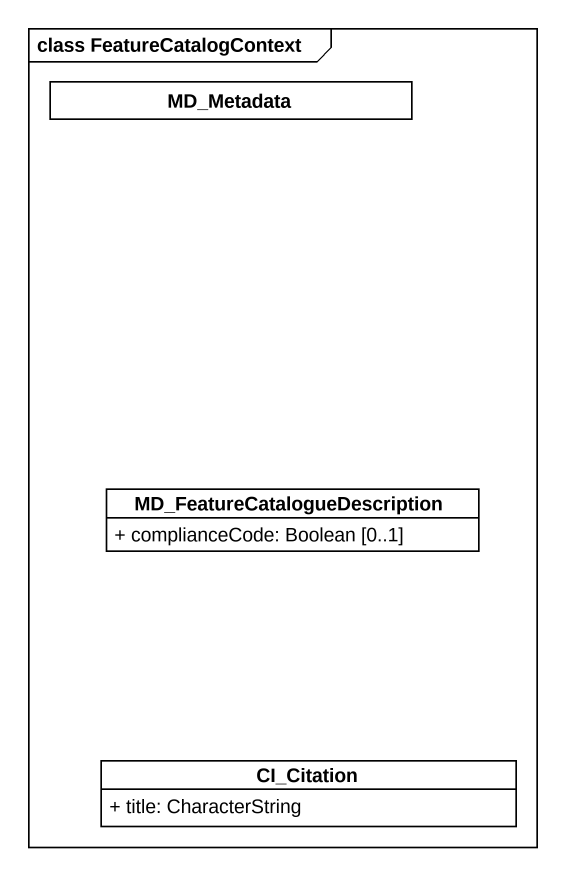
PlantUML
@startuml
mainframe class FeatureCatalogContext
hide circle
hide empty members
skinparam classAttributeIconSize 0
class MD_Metadata #FFFFFF
class "MD_FeatureCatalogueDescription" as MD_FeatureCatalogueDescripti #FFFFFF {
  + complianceCode: Boolean [0..1]
}
class CI_Citation #FFFFFF {
  + title: CharacterString
}
@enduml
